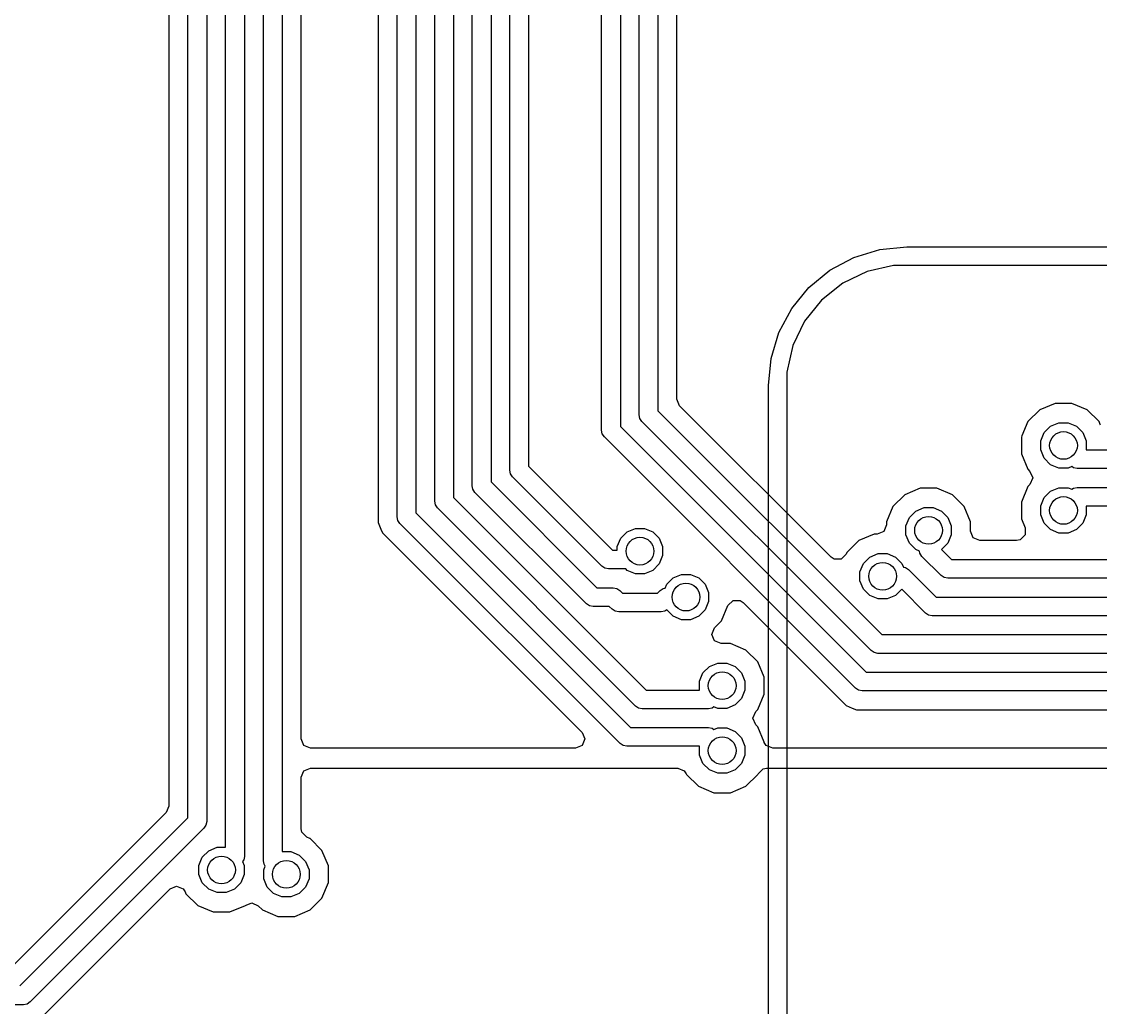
# Model space of a CAD drawing. Extents: x 92.1 to 184.9, y -117.4 to -66.6.
# Drawn here: x 149.61 to 155.45, y -103.87 to -98.53 of the extents above; entities that cross this region are included whole.
import ezdxf

# ---------------------------------------------------------------- set-up
doc = ezdxf.new("R2010")
doc.units = 0
doc.layers.add('BLACK', color=7, linetype='CONTINUOUS')

msp = doc.modelspace()

# ---------------------------------------------------------------- linework, layer by layer
at = {"layer": 'BLACK', "linetype": 'CONTINUOUS'}
for p, q in [((150.4067, -88.409506), (150.4067, -102.775791)), ((150.5092, -102.838958), (150.5092, -88.44)), ((150.6108, -88.461042), (150.6108, -102.86)), ((150.7134, -102.69), (150.7134, -88.7058)), ((150.815, -88.726842), (150.815, -102.69)), ((150.9176, -102.88), (150.9176, -88.9532)), ((151.0192, -89.002598), (151.0192, -102.88)), ((151.1217, -102.4125), (151.1217, -89.126474)), ((151.5387, -92.233822), (151.5387, -101.240915)), ((151.6412, -101.210422), (151.6412, -92.264316)), ((151.7428, -92.285358), (151.7428, -101.18938)), ((151.8444, -101.126254), (151.8444, -94.524084)), ((151.946, -94.524084), (151.946, -101.105212)), ((152.0476, -101.042084), (152.0476, -94.857916)), ((152.1492, -94.878958), (152.1492, -101.021042)), ((152.7476, -100.742084), (152.7476, -96.357916)), ((152.8492, -96.378958), (152.8492, -100.721042)), ((152.2508, -100.957916), (152.2508, -96.45421)), ((152.3524, -96.45421), (152.3524, -100.936874)), ((152.9508, -98.731142), (152.9508, -97.783789)), ((153.0524, -97.783789), (153.0524, -98.731142)), ((153.1549, -100.573707), (153.1549, -97.864371)), ((152.9508, -100.657916), (152.9508, -98.731142)), ((153.0524, -98.731142), (153.0524, -100.636874)), ((154.253682, -99.764411), (154.4, -99.75)), ((154.4, -99.75), (170.1, -99.75)), ((153.983322, -99.876398), (154.112987, -99.80709)), ((154.112987, -99.80709), (154.253682, -99.764411)), ((153.86967, -99.96967), (153.983322, -99.876398)), ((154.326763, -99.85), (154.18396, -99.882594)), ((154.4, -99.85), (154.326763, -99.85)), ((170.1, -99.85), (154.4, -99.85)), ((154.18396, -99.882594), (154.051991, -99.946147)), ((153.776398, -100.083322), (153.86967, -99.96967)), ((154.051991, -99.946147), (153.937472, -100.037472)), ((153.937472, -100.037472), (153.846147, -100.151991)), ((153.70709, -100.212987), (153.776398, -100.083322)), ((153.846147, -100.151991), (153.782594, -100.28396)), ((153.664411, -100.353682), (153.70709, -100.212987)), ((153.782594, -100.28396), (153.75, -100.426763)), ((153.65, -100.5), (153.664411, -100.353682)), ((153.75, -100.426763), (153.75, -100.5)), ((153.65, -112.3), (153.65, -100.5)), ((153.75, -100.5), (153.75, -112.3)), ((153.169545, -100.609062), (153.1549, -100.573707)), ((153.0524, -100.636874), (154.263126, -101.8476)), ((153.989555, -101.429072), (153.169545, -100.609062)), ((155.117942, -100.631338), (155.053952, -100.695328)), ((155.117948, -100.631334), (155.117942, -100.631338)), ((155.20156, -100.5967), (155.117948, -100.631334)), ((155.201561, -100.5967), (155.20156, -100.5967)), ((155.292067, -100.5967), (155.201561, -100.5967)), ((155.375682, -100.631335), (155.292067, -100.5967)), ((155.439679, -100.695332), (155.375682, -100.631335)), ((152.954667, -100.677356), (152.9508, -100.657916)), ((152.965679, -100.693837), (152.954667, -100.677356)), ((154.206163, -101.934321), (152.965679, -100.693837)), ((155.053948, -100.695334), (155.021953, -100.772577)), ((155.053952, -100.695328), (155.053948, -100.695334)), ((155.445693, -100.709852), (155.439679, -100.695332)), ((152.751467, -100.761524), (152.7476, -100.742084)), ((152.8492, -100.721042), (154.178958, -102.0508)), ((155.14288, -100.754754), (155.177368, -100.720266)), ((155.177368, -100.720266), (155.222428, -100.701602)), ((155.222428, -100.701602), (155.2712, -100.701602)), ((155.2712, -100.701602), (155.31626, -100.720266)), ((155.31626, -100.720266), (155.350748, -100.754754)), ((155.447508, -100.714234), (155.445693, -100.709852)), ((152.762479, -100.778005), (152.751467, -100.761524)), ((154.121995, -102.137521), (152.762479, -100.778005)), ((155.021953, -100.772577), (155.019314, -100.778947)), ((155.019314, -100.778947), (155.019314, -100.869453)), ((155.124216, -100.799814), (155.14288, -100.754754)), ((155.124216, -100.848586), (155.124216, -100.799814)), ((155.350748, -100.754754), (155.369412, -100.799814)), ((155.369412, -100.799814), (155.369412, -100.847599)), ((155.019314, -100.869453), (155.053949, -100.953068)), ((155.14288, -100.893646), (155.124216, -100.848586)), ((155.369412, -100.847599), (155.699999, -100.847599)), ((155.177368, -100.928134), (155.14288, -100.893646)), ((155.222428, -100.946798), (155.177368, -100.928134)), ((152.254667, -100.977356), (152.2508, -100.957916)), ((152.265679, -100.993837), (152.254667, -100.977356)), ((152.3524, -100.936874), (152.806296, -101.39077)), ((155.053949, -100.953068), (155.053952, -100.953071)), ((155.053952, -100.953071), (155.065526, -100.964645)), ((155.065526, -100.964645), (155.080171, -101)), ((155.2712, -100.946798), (155.222428, -100.946798)), ((155.291303, -100.93847), (155.2712, -100.946798)), ((155.301572, -100.945332), (155.291303, -100.93847)), ((155.301573, -100.945332), (155.301572, -100.945332)), ((155.321013, -100.949199), (155.301573, -100.945332)), ((155.699995, -100.949199), (155.321013, -100.949199)), ((152.051467, -101.061524), (152.0476, -101.042084)), ((152.1492, -101.021042), (152.722129, -101.593971)), ((152.749333, -101.477491), (152.265679, -100.993837)), ((155.065526, -101.035355), (155.053952, -101.046928)), ((155.080171, -101), (155.065526, -101.035355)), ((152.062479, -101.078005), (152.051467, -101.061524)), ((152.665166, -101.680692), (152.062479, -101.078005)), ((154.387741, -101.090525), (154.323751, -101.154515)), ((154.387747, -101.090521), (154.387741, -101.090525)), ((154.471359, -101.055887), (154.387747, -101.090521)), ((154.47136, -101.055887), (154.471359, -101.055887)), ((154.561866, -101.055887), (154.47136, -101.055887)), ((154.645481, -101.090522), (154.561866, -101.055887)), ((154.709478, -101.154519), (154.645481, -101.090522)), ((155.053948, -101.046934), (155.019314, -101.130546)), ((155.053952, -101.046928), (155.053948, -101.046934)), ((155.14288, -101.106354), (155.177368, -101.071866)), ((155.177368, -101.071866), (155.222428, -101.053202)), ((155.222428, -101.053202), (155.2712, -101.053202)), ((155.2712, -101.053202), (155.291303, -101.061529)), ((155.291303, -101.061529), (155.301572, -101.054668)), ((155.301572, -101.054668), (155.301573, -101.054668)), ((155.301573, -101.054668), (155.321013, -101.050801)), ((155.321013, -101.050801), (155.699995, -101.050801)), ((151.848267, -101.145694), (151.8444, -101.126254)), ((151.859279, -101.162175), (151.848267, -101.145694)), ((152.931424, -102.23432), (151.859279, -101.162175)), ((151.946, -101.105212), (152.988387, -102.147599)), ((154.323747, -101.154521), (154.289113, -101.238133)), ((154.323751, -101.154515), (154.323747, -101.154521)), ((154.447167, -101.179453), (154.492227, -101.160789)), ((154.492227, -101.160789), (154.540999, -101.160789)), ((154.540999, -101.160789), (154.586059, -101.179453)), ((154.744113, -101.238134), (154.709478, -101.154519)), ((155.019314, -101.130546), (155.019314, -101.221053)), ((155.124216, -101.151414), (155.14288, -101.106354)), ((155.124216, -101.200186), (155.124216, -101.151414)), ((155.699999, -101.152401), (155.369412, -101.152401)), ((155.369412, -101.152401), (155.369412, -101.200186)), ((151.645067, -101.229862), (151.6412, -101.210422)), ((151.7428, -101.18938), (152.904221, -102.350801)), ((154.394015, -101.259001), (154.412679, -101.213941)), ((154.412679, -101.213941), (154.447167, -101.179453)), ((154.586059, -101.179453), (154.620547, -101.213941)), ((154.620547, -101.213941), (154.639211, -101.259001)), ((155.019314, -101.221053), (155.039409, -101.269566)), ((155.14288, -101.245246), (155.124216, -101.200186)), ((155.369412, -101.200186), (155.350748, -101.245246)), ((151.5387, -101.240915), (151.553376, -101.276346)), ((151.553376, -101.276346), (151.553376, -101.276347)), ((151.553376, -101.276347), (151.562036, -101.297256)), ((151.656079, -101.246343), (151.645067, -101.229862)), ((152.847258, -102.437522), (151.656079, -101.246343)), ((152.885783, -101.292217), (152.930843, -101.273553)), ((152.930843, -101.273553), (152.979615, -101.273553)), ((152.979615, -101.273553), (153.024675, -101.292217)), ((154.289113, -101.254507), (154.274468, -101.289862)), ((154.289113, -101.238133), (154.289113, -101.254507)), ((154.394015, -101.307773), (154.394015, -101.259001)), ((154.639211, -101.259001), (154.639211, -101.307773)), ((154.744113, -101.238136), (154.744113, -101.238134)), ((154.744113, -101.2887), (154.744113, -101.238136)), ((155.039409, -101.269566), (155.039409, -101.307834)), ((155.177368, -101.279734), (155.14288, -101.245246)), ((155.222428, -101.298398), (155.177368, -101.279734)), ((155.31626, -101.279734), (155.2712, -101.298398)), ((155.350748, -101.245246), (155.31626, -101.279734)), ((151.562036, -101.297256), (151.562041, -101.297263)), ((151.562041, -101.297263), (152.641924, -102.377145)), ((152.832631, -101.371765), (152.851295, -101.326705)), ((152.851295, -101.326705), (152.885783, -101.292217)), ((153.024675, -101.292217), (153.059163, -101.326705)), ((153.059163, -101.326705), (153.077827, -101.371765)), ((154.222739, -101.304507), (154.139127, -101.339141)), ((154.239113, -101.304507), (154.222739, -101.304507)), ((154.274468, -101.289862), (154.239113, -101.304507)), ((154.412679, -101.352833), (154.394015, -101.307773)), ((154.639211, -101.307773), (154.620547, -101.352833)), ((154.758758, -101.324055), (154.744113, -101.2887)), ((154.794113, -101.3387), (154.758758, -101.324055)), ((155.012349, -101.334894), (154.993215, -101.3387)), ((155.039409, -101.307834), (155.012349, -101.334894)), ((155.2712, -101.298398), (155.222428, -101.298398)), ((152.806296, -101.39077), (152.832631, -101.39077)), ((152.832631, -101.39077), (152.832631, -101.371765)), ((153.077827, -101.371765), (153.077827, -101.420537)), ((154.139121, -101.339145), (154.075131, -101.403135)), ((154.139127, -101.339141), (154.139121, -101.339145)), ((154.447167, -101.387321), (154.412679, -101.352833)), ((154.46727, -101.395647), (154.447167, -101.387321)), ((154.46968, -101.407762), (154.46727, -101.395647)), ((154.620547, -101.352833), (154.586756, -101.386623)), ((154.586756, -101.386623), (154.641333, -101.4412)), ((154.993215, -101.3387), (154.794113, -101.3387)), ((153.077827, -101.420537), (153.059163, -101.465597)), ((154.005772, -101.439909), (153.989555, -101.429072)), ((154.04404, -101.439913), (154.005772, -101.439909)), ((154.071102, -101.412855), (154.04404, -101.439913)), ((154.075125, -101.403144), (154.071102, -101.412855)), ((154.075131, -101.403135), (154.075125, -101.403144)), ((154.164059, -101.462561), (154.198547, -101.428073)), ((154.198547, -101.428073), (154.243607, -101.409409)), ((154.243607, -101.409409), (154.292379, -101.409409)), ((154.292379, -101.409409), (154.337439, -101.428073)), ((154.337439, -101.428073), (154.371927, -101.462561)), ((154.480692, -101.424243), (154.46968, -101.407762)), ((154.58437, -101.527921), (154.480692, -101.424243)), ((154.641333, -101.4412), (158.243274, -101.4412)), ((152.765813, -101.488503), (152.749333, -101.477491)), ((152.765814, -101.488503), (152.765813, -101.488503)), ((152.785254, -101.49237), (152.765814, -101.488503)), ((152.878068, -101.49237), (152.785254, -101.49237)), ((152.885783, -101.500085), (152.878068, -101.49237)), ((152.930843, -101.518749), (152.885783, -101.500085)), ((153.024675, -101.500085), (152.979615, -101.518749)), ((153.059163, -101.465597), (153.024675, -101.500085)), ((154.145395, -101.507621), (154.164059, -101.462561)), ((154.145395, -101.556393), (154.145395, -101.507621)), ((154.371927, -101.462561), (154.380253, -101.482664)), ((154.380253, -101.482664), (154.392368, -101.485074)), ((154.392368, -101.485074), (154.408849, -101.496086)), ((154.408849, -101.496086), (154.557163, -101.6444)), ((152.979615, -101.518749), (152.930843, -101.518749)), ((153.099915, -101.575325), (153.134403, -101.540837)), ((153.134403, -101.540837), (153.179463, -101.522173)), ((153.179463, -101.522173), (153.228235, -101.522173)), ((153.228235, -101.522173), (153.273295, -101.540837)), ((153.273295, -101.540837), (153.307783, -101.575325)), ((154.164059, -101.601453), (154.145395, -101.556393)), ((154.600851, -101.538933), (154.58437, -101.527921)), ((154.620291, -101.5428), (154.600851, -101.538933)), ((158.264316, -101.5428), (154.620291, -101.5428)), ((152.722129, -101.593971), (152.810131, -101.593971)), ((152.810131, -101.593971), (152.829571, -101.597838)), ((152.829571, -101.597838), (152.846052, -101.60885)), ((152.846052, -101.60885), (152.860953, -101.623751)), ((152.860953, -101.623751), (153.049505, -101.623751)), ((153.049505, -101.623751), (153.064406, -101.60885)), ((153.064406, -101.60885), (153.080886, -101.597838)), ((153.080886, -101.597838), (153.080887, -101.597838)), ((153.080887, -101.597838), (153.091461, -101.595734)), ((153.091461, -101.595734), (153.099915, -101.575325)), ((153.307783, -101.575325), (153.326447, -101.620385)), ((153.326447, -101.620385), (153.326447, -101.669157)), ((154.198547, -101.635941), (154.164059, -101.601453)), ((154.371229, -101.60215), (154.337439, -101.635941)), ((154.5002, -101.731121), (154.371229, -101.60215)), ((152.681646, -101.691704), (152.665166, -101.680692)), ((153.326447, -101.669157), (153.307783, -101.714217)), ((153.431472, -101.689725), (153.458532, -101.662665)), ((153.458532, -101.662665), (153.4968, -101.662665)), ((153.4968, -101.662665), (153.513021, -101.673504)), ((153.513021, -101.673504), (154.071076, -102.23156)), ((154.243607, -101.654605), (154.198547, -101.635941)), ((154.292379, -101.654605), (154.243607, -101.654605)), ((154.337439, -101.635941), (154.292379, -101.654605)), ((154.557163, -101.6444), (158.327442, -101.6444)), ((152.681647, -101.691704), (152.681646, -101.691704)), ((152.701087, -101.695571), (152.681647, -101.691704)), ((152.789089, -101.695571), (152.701087, -101.695571)), ((152.80399, -101.710472), (152.789089, -101.695571)), ((152.82047, -101.721484), (152.80399, -101.710472)), ((152.820471, -101.721484), (152.82047, -101.721484)), ((152.839911, -101.725351), (152.820471, -101.721484)), ((153.070547, -101.725351), (152.839911, -101.725351)), ((153.089987, -101.721484), (153.070547, -101.725351)), ((153.100294, -101.714596), (153.089987, -101.721484)), ((153.134403, -101.748705), (153.100294, -101.714596)), ((153.307783, -101.714217), (153.273295, -101.748705)), ((153.396714, -101.773639), (153.431349, -101.690024)), ((153.431349, -101.690021), (153.431472, -101.689725)), ((153.431349, -101.690024), (153.431349, -101.690021)), ((154.516681, -101.742133), (154.5002, -101.731121)), ((154.536121, -101.746), (154.516681, -101.742133)), ((158.348484, -101.746), (154.536121, -101.746)), ((153.179463, -101.767369), (153.134403, -101.748705)), ((153.228235, -101.767369), (153.179463, -101.767369)), ((153.273295, -101.748705), (153.228235, -101.767369)), ((153.362476, -101.807877), (153.396714, -101.773639)), ((153.344363, -101.8467), (153.359008, -101.811345)), ((153.359008, -101.882055), (153.344363, -101.8467)), ((153.359008, -101.811345), (153.362476, -101.807877)), ((154.263126, -101.8476), (159.536874, -101.8476)), ((153.394363, -101.8967), (153.359008, -101.882055)), ((153.445253, -101.8967), (153.394363, -101.8967)), ((153.528868, -101.931335), (153.445253, -101.8967)), ((153.592865, -101.995332), (153.528868, -101.931335)), ((154.222643, -101.945333), (154.206163, -101.934321)), ((154.222644, -101.945333), (154.222643, -101.945333)), ((154.242084, -101.9492), (154.222644, -101.945333)), ((159.557916, -101.9492), (154.242084, -101.9492)), ((153.296066, -102.054754), (153.330554, -102.020266)), ((153.330554, -102.020266), (153.375614, -102.001602)), ((153.375614, -102.001602), (153.424386, -102.001602)), ((153.424386, -102.001602), (153.469446, -102.020266)), ((153.469446, -102.020266), (153.503934, -102.054754)), ((153.6275, -102.078947), (153.592865, -101.995332)), ((153.277402, -102.099814), (153.296066, -102.054754)), ((153.503934, -102.054754), (153.522598, -102.099814)), ((153.6275, -102.169453), (153.6275, -102.078947)), ((154.178958, -102.0508), (159.621042, -102.0508)), ((152.988387, -102.147599), (153.277402, -102.147599)), ((153.277402, -102.147599), (153.277402, -102.099814)), ((153.522598, -102.148586), (153.503934, -102.193646)), ((153.522598, -102.099814), (153.522598, -102.148586)), ((154.138476, -102.148533), (154.121995, -102.137521)), ((154.157916, -102.1524), (154.138476, -102.148533)), ((159.642084, -102.1524), (154.157916, -102.1524)), ((153.503934, -102.193646), (153.469446, -102.228134)), ((153.592865, -102.253068), (153.6275, -102.169453)), ((152.947905, -102.245332), (152.931424, -102.23432)), ((152.967345, -102.249199), (152.947905, -102.245332)), ((153.325801, -102.249199), (152.967345, -102.249199)), ((153.345241, -102.245332), (153.325801, -102.249199)), ((153.355509, -102.23847), (153.345241, -102.245332)), ((153.375614, -102.246798), (153.355509, -102.23847)), ((153.424386, -102.246798), (153.375614, -102.246798)), ((153.469446, -102.228134), (153.424386, -102.246798)), ((153.566643, -102.3), (153.581288, -102.264645)), ((153.581288, -102.264645), (153.592865, -102.253068)), ((154.071076, -102.23156), (154.071077, -102.23156)), ((154.071077, -102.23156), (154.071078, -102.231561)), ((154.071078, -102.231561), (154.087577, -102.238394)), ((154.087577, -102.238394), (154.087579, -102.238396)), ((154.087579, -102.238396), (154.08758, -102.238396)), ((154.08758, -102.238396), (154.104084, -102.245232)), ((154.104084, -102.245232), (154.127423, -102.2549)), ((154.127423, -102.2549), (154.127425, -102.2549)), ((154.127425, -102.2549), (159.672575, -102.2549)), ((153.581288, -102.335355), (153.566643, -102.3)), ((152.641924, -102.377145), (152.656569, -102.4125)), ((152.904221, -102.350801), (153.325801, -102.350801)), ((153.325801, -102.350801), (153.345241, -102.354668)), ((153.345241, -102.354668), (153.355509, -102.361529)), ((153.355509, -102.361529), (153.375614, -102.353202)), ((153.375614, -102.353202), (153.424386, -102.353202)), ((153.424386, -102.353202), (153.469446, -102.371866)), ((153.469446, -102.371866), (153.503934, -102.406354)), ((153.592865, -102.346932), (153.581288, -102.335355)), ((153.6275, -102.430547), (153.592865, -102.346932)), ((151.136345, -102.447855), (151.1217, -102.4125)), ((152.656569, -102.4125), (152.641924, -102.447855)), ((152.863738, -102.448533), (152.847258, -102.437522)), ((153.503934, -102.406354), (153.522598, -102.451414)), ((153.62795, -102.431634), (153.6275, -102.430547)), ((153.638789, -102.447855), (153.62795, -102.431634)), ((151.1717, -102.4625), (151.136345, -102.447855)), ((152.606569, -102.4625), (151.1717, -102.4625)), ((152.641924, -102.447855), (152.606569, -102.4625)), ((152.863739, -102.448534), (152.863738, -102.448533)), ((152.883179, -102.452401), (152.863739, -102.448534)), ((153.277402, -102.452401), (152.883179, -102.452401)), ((153.277402, -102.500186), (153.277402, -102.452401)), ((153.296066, -102.545246), (153.277402, -102.500186)), ((153.522598, -102.500186), (153.503934, -102.545246)), ((153.522598, -102.451414), (153.522598, -102.500186)), ((153.674144, -102.4625), (153.638789, -102.447855)), ((163.244762, -102.4625), (153.674144, -102.4625)), ((153.330554, -102.579734), (153.296066, -102.545246)), ((153.503934, -102.545246), (153.469446, -102.579734)), ((151.1217, -102.62), (151.136345, -102.584645)), ((151.1217, -102.898387), (151.1217, -102.62)), ((151.136345, -102.584645), (151.1717, -102.57)), ((151.1717, -102.57), (153.159366, -102.57)), ((153.159366, -102.57), (153.194721, -102.584645)), ((153.194721, -102.584645), (153.205559, -102.600864)), ((153.205559, -102.600864), (153.207134, -102.604667)), ((153.207134, -102.604667), (153.207135, -102.604668)), ((153.207135, -102.604668), (153.271132, -102.668665)), ((153.375614, -102.598398), (153.330554, -102.579734)), ((153.424386, -102.598398), (153.375614, -102.598398)), ((153.469446, -102.579734), (153.424386, -102.598398)), ((153.528868, -102.668665), (153.592865, -102.604668)), ((153.592865, -102.604668), (153.594441, -102.600864)), ((153.594441, -102.600864), (153.621502, -102.573805)), ((153.621502, -102.573805), (153.640634, -102.57)), ((153.640634, -102.57), (163.31, -102.57)), ((153.271132, -102.668665), (153.354747, -102.7033)), ((153.445253, -102.7033), (153.528868, -102.668665)), ((150.7134, -102.998704), (150.7134, -102.69)), ((150.815, -102.69), (150.815, -103.048103)), ((153.354747, -102.7033), (153.354749, -102.7033)), ((153.354749, -102.7033), (153.445251, -102.7033)), ((153.445251, -102.7033), (153.445253, -102.7033)), ((150.4067, -102.775791), (150.392055, -102.811146)), ((150.392055, -102.811146), (149.571146, -103.632055)), ((149.598958, -103.7492), (150.5092, -102.838958)), ((150.595921, -102.895921), (149.655921, -103.835921)), ((150.606933, -102.87944), (150.595921, -102.895921)), ((150.6108, -102.86), (150.606933, -102.87944)), ((150.9176, -103.071541), (150.9176, -102.88)), ((151.0192, -102.88), (151.0192, -103.02235)), ((151.125505, -102.917519), (151.1217, -102.898387)), ((151.152564, -102.94458), (151.125505, -102.917519)), ((151.169269, -102.9515), (151.152564, -102.94458)), ((151.170675, -102.952083), (151.169269, -102.9515)), ((151.234672, -103.01608), (151.170675, -102.952083)), ((150.587067, -103.051856), (150.621555, -103.017368)), ((150.621555, -103.017368), (150.666615, -102.998704)), ((150.666615, -102.998704), (150.7134, -102.998704)), ((151.0192, -103.02235), (151.066193, -103.02235)), ((151.066193, -103.02235), (151.111253, -103.041014)), ((151.269307, -103.099695), (151.234672, -103.01608)), ((150.568403, -103.096916), (150.587067, -103.051856)), ((150.811133, -103.067543), (150.805144, -103.076505)), ((150.805144, -103.076505), (150.813599, -103.096916)), ((150.815, -103.048103), (150.811133, -103.067543)), ((150.921467, -103.090981), (150.9176, -103.071541)), ((151.111253, -103.041014), (151.145741, -103.075502)), ((151.145741, -103.075502), (151.164405, -103.120562)), ((150.568403, -103.145688), (150.568403, -103.096916)), ((150.587067, -103.190748), (150.568403, -103.145688)), ((150.813599, -103.145688), (150.794935, -103.190748)), ((150.813599, -103.096916), (150.813599, -103.145688)), ((150.919209, -103.120562), (150.927636, -103.100214)), ((150.919209, -103.169334), (150.919209, -103.120562)), ((150.927636, -103.100214), (150.921467, -103.090981)), ((151.164405, -103.120562), (151.164405, -103.169334)), ((151.269307, -103.190201), (151.269307, -103.099695)), ((150.621555, -103.225236), (150.587067, -103.190748)), ((150.794935, -103.190748), (150.760447, -103.225236)), ((150.937873, -103.214394), (150.919209, -103.169334)), ((151.164405, -103.169334), (151.145741, -103.214394)), ((151.234672, -103.273816), (151.269307, -103.190201)), ((149.706838, -103.929961), (150.412563, -103.224233)), ((150.412563, -103.224233), (150.447918, -103.209589)), ((150.447918, -103.209589), (150.483273, -103.224234)), ((150.483273, -103.224234), (150.49411, -103.240451)), ((150.49411, -103.240451), (150.498136, -103.25017)), ((150.498136, -103.25017), (150.562133, -103.314167)), ((150.666615, -103.2439), (150.621555, -103.225236)), ((150.715387, -103.2439), (150.666615, -103.2439)), ((150.760447, -103.225236), (150.715387, -103.2439)), ((150.972361, -103.248882), (150.937873, -103.214394)), ((151.017421, -103.267546), (150.972361, -103.248882)), ((151.111253, -103.248882), (151.066193, -103.267546)), ((151.145741, -103.214394), (151.111253, -103.248882)), ((150.562133, -103.314167), (150.645748, -103.348802)), ((150.736254, -103.348802), (150.819869, -103.314167)), ((150.819869, -103.314167), (150.819875, -103.31416)), ((150.819875, -103.31416), (150.823962, -103.311431)), ((150.823962, -103.311431), (150.824703, -103.31254)), ((150.824703, -103.31254), (150.854581, -103.300165)), ((150.854581, -103.300165), (150.889936, -103.31481)), ((150.889936, -103.31481), (150.912939, -103.337813)), ((151.066193, -103.267546), (151.017421, -103.267546)), ((151.170675, -103.337813), (151.234672, -103.273816)), ((150.645748, -103.348802), (150.64575, -103.348802)), ((150.64575, -103.348802), (150.736252, -103.348802)), ((150.736252, -103.348802), (150.736254, -103.348802)), ((150.912939, -103.337813), (150.996554, -103.372448)), ((150.996554, -103.372448), (150.996556, -103.372448)), ((150.996556, -103.372448), (151.087058, -103.372448)), ((151.087058, -103.372448), (151.08706, -103.372448)), ((151.08706, -103.372448), (151.170675, -103.337813)), ((149.63944, -103.846933), (149.62, -103.8508)), ((149.655921, -103.835921), (149.63944, -103.846933)), ((149.62, -103.8508), (137.04, -103.8508))]:
    msp.add_line(p, q, dxfattribs=at)
at = {"layer": 'BLACK'}
for centre in [(155.246814, -100.8242), (155.246814, -101.1758), (154.516613, -101.283387), (152.955229, -101.396151), (154.267993, -101.532007), (153.203849, -101.644771), (153.4, -102.1242), (153.4, -102.4758), (150.691001, -103.121302), (151.041807, -103.144948)]:
    msp.add_circle(centre, 0.075, dxfattribs=at)

doc.saveas('drawing.dxf')
